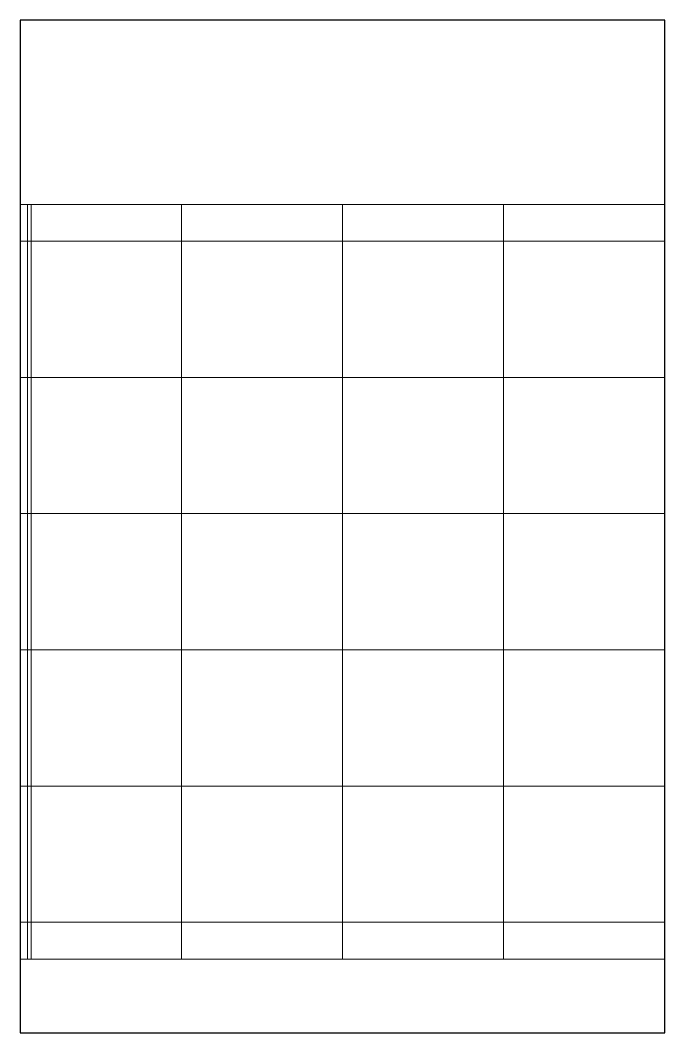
# Model space of a CAD drawing. Header units: millimetres. Extents: x 27 to 62, y 27 to 82.
import ezdxf

# ---------------------------------------------------------------- set-up
doc = ezdxf.new("R2010")
doc.units = ezdxf.units.MM
for name, color, linetype, lineweight in [('Bodega', 2, 'Continuous', 15), ('Cubierta', 3, 'Continuous', 15), ('Lote', 1, 'Continuous', 30), ('Ventiladores', 6, 'Continuous', 15), ('VigaCanal', 4, 'Continuous', 15)]:
    doc.layers.add(name, color=color, linetype=linetype, lineweight=lineweight)

msp = doc.modelspace()

# ---------------------------------------------------------------- linework, layer by layer
at = {"layer": 'Bodega'}
for p, q in [((62, 70), (27, 70)), ((27, 70), (27, 33)), ((62, 33), (62, 70)), ((27, 62.6), (62, 62.6)), ((27, 55.2), (62, 55.2)), ((27, 47.8), (62, 47.8)), ((27, 40.4), (62, 40.4)), ((27, 33), (62, 33))]:
    msp.add_line(p, q, dxfattribs=at)
at = {"layer": 'Cubierta'}
for p, q in [((62, 72), (27, 72)), ((27, 72), (27, 31)), ((27.4, 72), (27.4, 31)), ((62, 31), (62, 72)), ((27, 31), (62, 31))]:
    msp.add_line(p, q, dxfattribs=at)
at = {"layer": 'Lote'}
for p, q in [((62, 82), (27, 82)), ((27, 82), (27, 27)), ((62, 27), (62, 82)), ((27, 27), (62, 27))]:
    msp.add_line(p, q, dxfattribs=at)
at = {"layer": 'Ventiladores'}
for p, q in [((35.75, 72), (35.75, 31)), ((44.5, 72), (44.5, 31)), ((53.25, 72), (53.25, 31))]:
    msp.add_line(p, q, dxfattribs=at)
at = {"layer": 'VigaCanal'}
msp.add_line((27.6, 72), (27.6, 31), dxfattribs=at)

doc.saveas('drawing.dxf')
